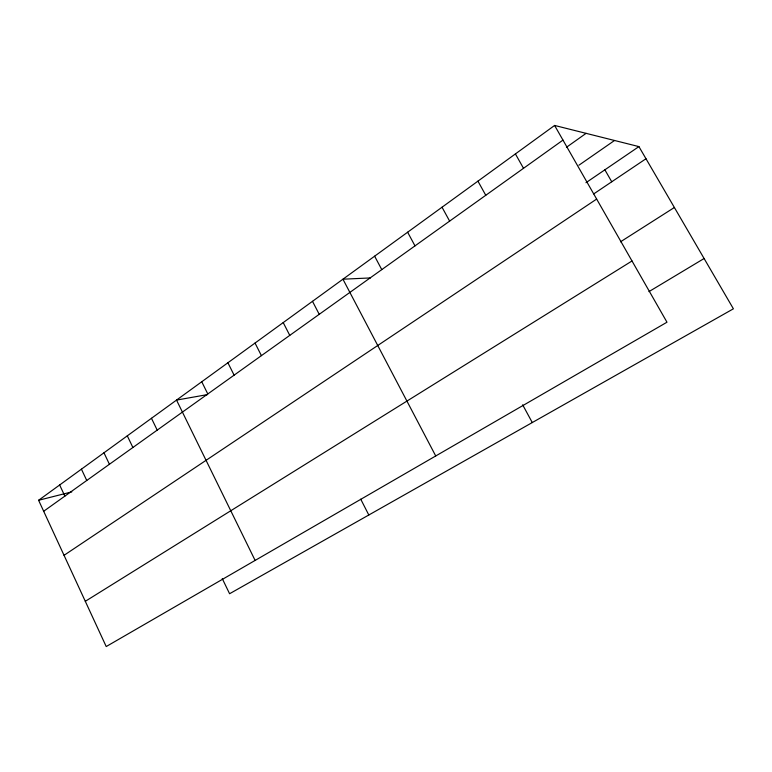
<?xml version="1.0" encoding="UTF-8"?>
<svg xmlns="http://www.w3.org/2000/svg" width="772" height="772" viewBox="0 0 772 772"><rect width="100%" height="100%" fill="white"/><g stroke="black" fill="none" stroke-linecap="round" stroke-linejoin="round"><path stroke-width="1.16" d="M554.605 125.45L666.979 322.213L106.218 646.55L38.6 500.275L554.605 125.45L638.917 146.603L733.4 308.81L229.583 593.736L222.249 578.566M43.676 511.267L562.971 140.108M566.445 147.298L586.093 133.353M578.932 165.208L614.531 140.485M585.977 182.703L638.917 146.603M593.745 193.888L645.99 158.743M64.037 555.319L596.65 199.07M620.505 241.81L674.381 207.494M85.296 601.311L632.007 260.975M648.953 291.623L704.103 258.514M38.6 500.275L71.786 491.88M207.485 394.598L176.527 400.089L255.117 560.424M370.483 277.93L342.942 279.203L435.726 455.962M604.872 169.821L611.752 181.777M515.416 153.917L523.512 168.306M477.936 181.15L485.771 195.287M442.038 207.224L449.632 221.12M522.654 404.808L532.275 422.554M407.635 232.218L414.989 245.872M374.632 256.188L381.773 269.621M312.496 301.321L319.232 314.32M283.218 322.59L289.77 335.376M360.727 499.166L368.804 515.001M255.04 343.058L261.409 355.641M227.904 362.772L234.109 375.163M201.753 381.764L207.793 393.961M151.466 418.289L157.208 430.12M127.303 435.852L132.89 447.499M103.969 452.797L109.421 464.271M81.436 469.164L86.754 480.473M59.656 484.98L64.858 496.126"/></g></svg>
